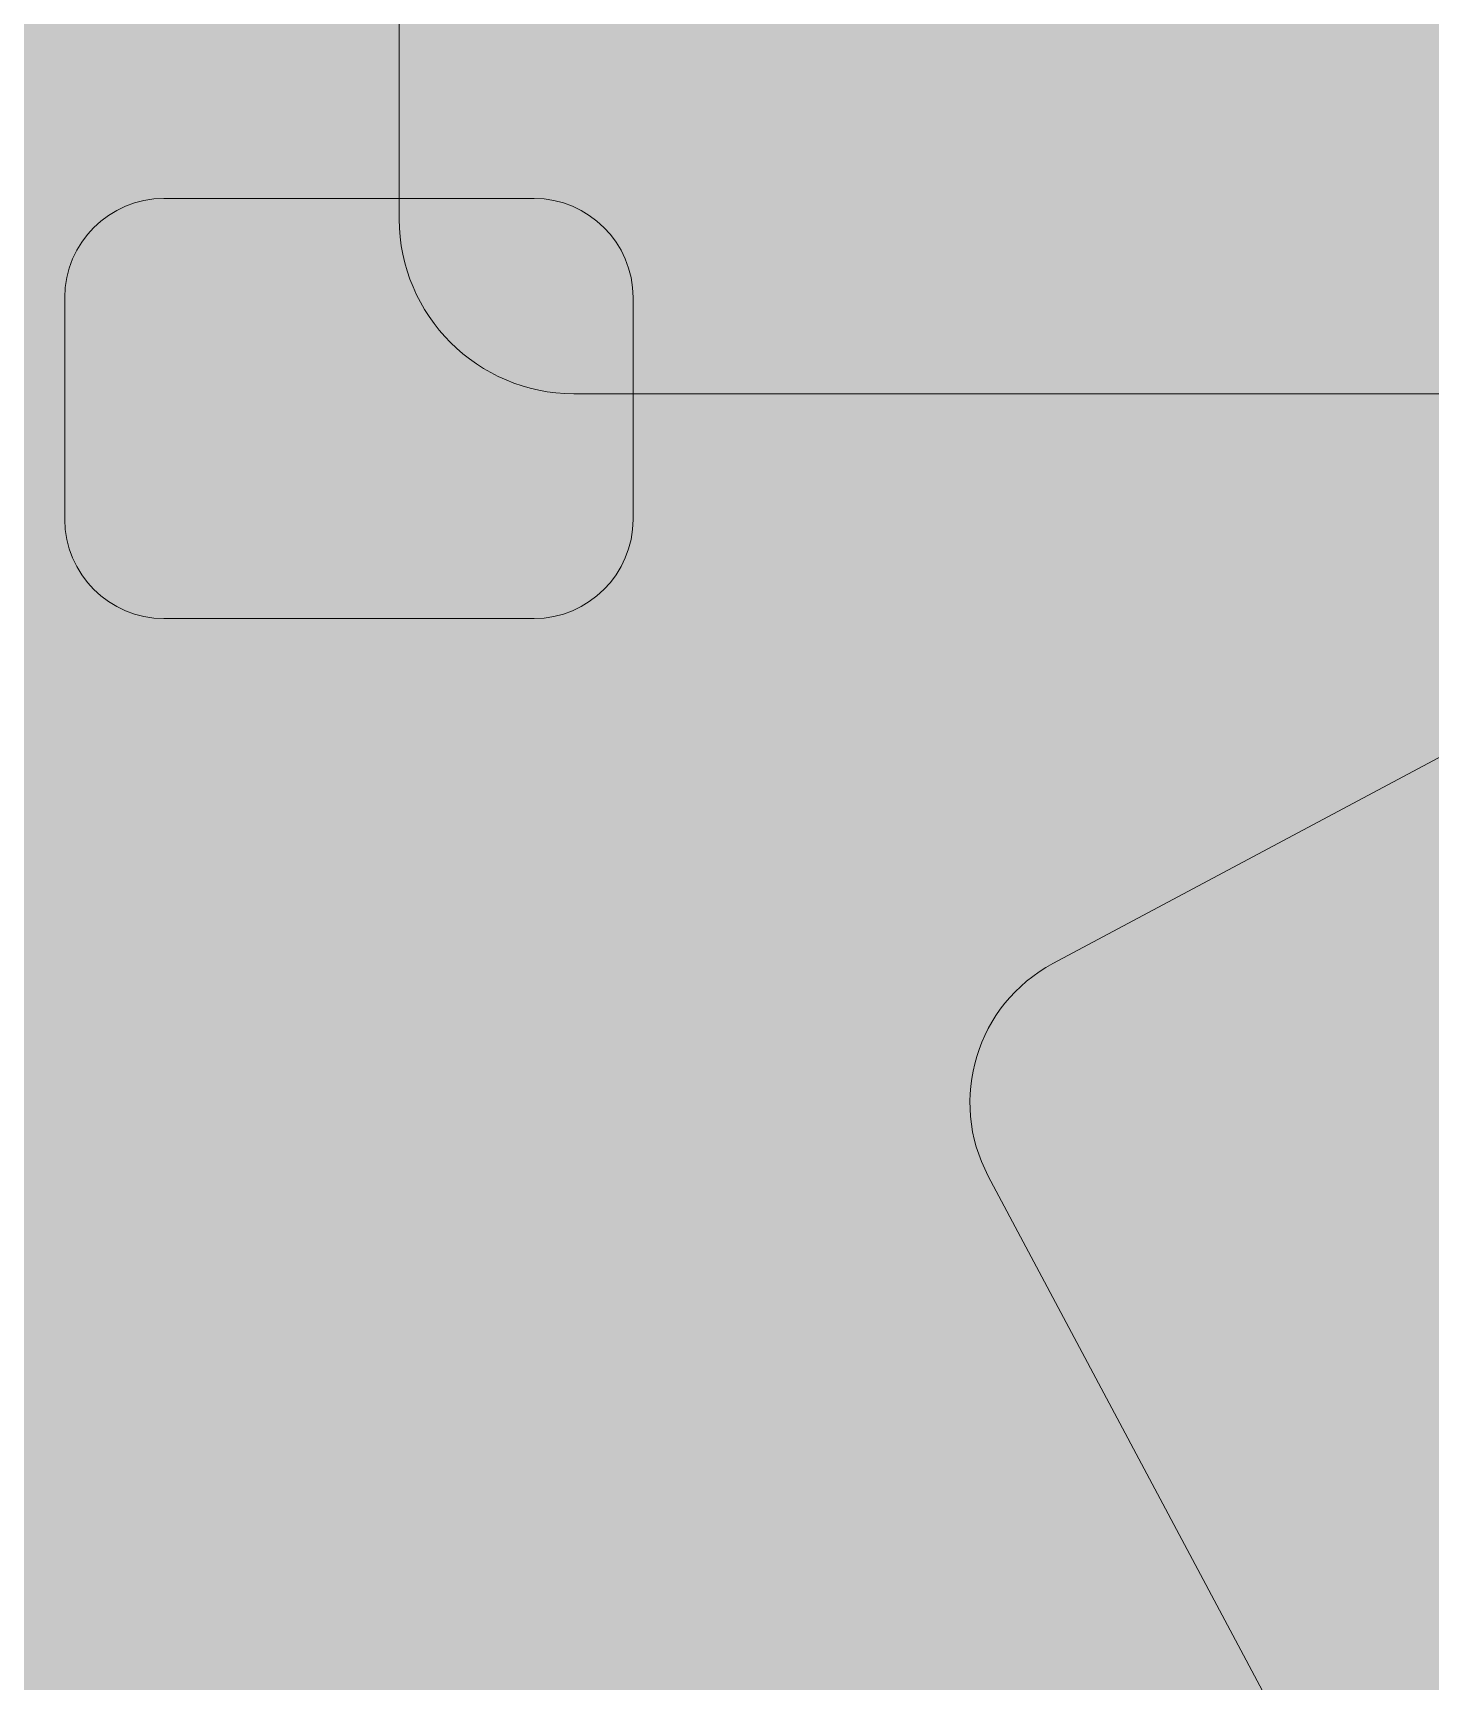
# Model space of a CAD drawing. Header units: inches. Extents: x 0 to 1190, y -340 to 0.
# Drawn here: x 365.4 to 461.5, y -252.9 to -139.6 of the extents above; entities that cross this region are included whole.
import ezdxf

# ---------------------------------------------------------------- set-up
doc = ezdxf.new("R2010")
doc.units = ezdxf.units.IN
doc.header["$MEASUREMENT"] = 0
doc.layers.add('Layer 2', color=7, linetype='Continuous')

# ---------------------------------------------------------------- blocks, each defined once
blk = doc.blocks.new('block 2')
at = {"layer": 'Layer 2', "true_color": 0xfefefe}
h = blk.add_hatch(color=7, dxfattribs=at)
h.dxf.hatch_style = 2
edge = h.paths.add_edge_path()
edge.add_spline(control_points=[(714.24, -145.86), (714.24, -145.86), (473.28, -274.34), (473.28, -274.34), (468.04, -277.14), (461.47, -275.13), (458.67, -269.89), (458.67, -269.89), (431.12, -218.21), (431.12, -218.21), (428.32, -212.97), (430.32, -206.4), (435.56, -203.6), (435.56, -203.6), (676.52, -75.12), (676.52, -75.12), (681.76, -72.33), (688.33, -74.33), (691.13, -79.57), (691.13, -79.57), (718.68, -131.25), (718.68, -131.25), (721.48, -136.49), (719.48, -143.07), (714.24, -145.86)], knot_values=[0, 0, 0, 0, 1, 1, 1, 2, 2, 2, 3, 3, 3, 4, 4, 4, 5, 5, 5, 6, 6, 6, 7, 7, 7, 8, 8, 8, 8], degree=3, periodic=1)
at = {"layer": 'Layer 2', "lineweight": 0}
blk.add_open_spline([(714.24, -145.86), (714.24, -145.86), (473.28, -274.34), (473.28, -274.34), (468.04, -277.14), (461.47, -275.13), (458.67, -269.89), (458.67, -269.89), (431.12, -218.21), (431.12, -218.21), (428.32, -212.97), (430.32, -206.4), (435.56, -203.6), (435.56, -203.6), (676.52, -75.12), (676.52, -75.12), (681.76, -72.33), (688.33, -74.33), (691.13, -79.57), (691.13, -79.57), (718.68, -131.25), (718.68, -131.25), (721.48, -136.49), (719.48, -143.07), (714.24, -145.86)], degree=3, knots=[0, 0, 0, 0, 1, 1, 1, 2, 2, 2, 3, 3, 3, 4, 4, 4, 5, 5, 5, 6, 6, 6, 7, 7, 7, 8, 8, 8, 8], dxfattribs=at)

msp = doc.modelspace()

# ---------------------------------------------------------------- hatches: boundary and pattern name
at = {"layer": 'Layer 2', "true_color": 0x231f20}
h = msp.add_hatch(color=250, dxfattribs=at)
h.dxf.hatch_style = 2
edge = h.paths.add_edge_path()
edge.add_spline(control_points=[(1177.98, -339.72), (1177.98, -339.72), (12, -339.72), (12, -339.72), (5.4, -339.72), (0, -334.32), (0, -327.72), (0, -327.72), (0, -12), (0, -12), (0, -5.4), (5.4, 0), (12, 0), (12, 0), (1177.98, 0), (1177.98, 0), (1184.58, 0), (1189.98, -5.4), (1189.98, -12), (1189.98, -12), (1189.98, -327.72), (1189.98, -327.72), (1189.98, -334.32), (1184.58, -339.72), (1177.98, -339.72)], knot_values=[0, 0, 0, 0, 1, 1, 1, 2, 2, 2, 3, 3, 3, 4, 4, 4, 5, 5, 5, 6, 6, 6, 7, 7, 7, 8, 8, 8, 8], degree=3, periodic=1)

# ---------------------------------------------------------------- linework, layer by layer
at = {"layer": 'Layer 2', "lineweight": 0}
for points in [[(1177.98, -339.72), (1177.98, -339.72), (12, -339.72), (12, -339.72), (5.4, -339.72), (0, -334.32), (0, -327.72), (0, -327.72), (0, -12), (0, -12), (0, -5.4), (5.4, 0), (12, 0), (12, 0), (1177.98, 0), (1177.98, 0), (1184.58, 0), (1189.98, -5.4), (1189.98, -12), (1189.98, -12), (1189.98, -327.72), (1189.98, -327.72), (1189.98, -334.32), (1184.58, -339.72), (1177.98, -339.72)], [(472.02, -164.43), (472.02, -164.43), (402.61, -164.43), (402.61, -164.43), (396.01, -164.43), (390.61, -159.03), (390.61, -152.43), (390.61, -152.43), (390.61, -83.02), (390.61, -83.02), (390.61, -76.42), (396.01, -71.02), (402.61, -71.02), (402.61, -71.02), (472.02, -71.02), (472.02, -71.02), (478.62, -71.02), (484.02, -76.42), (484.02, -83.02), (484.02, -83.02), (484.02, -152.43), (484.02, -152.43), (484.02, -159.03), (478.62, -164.43), (472.02, -164.43)], [(374.42, -179.88), (374.42, -179.88), (399.88, -179.88), (399.88, -179.88), (403.62, -179.88), (406.69, -176.81), (406.69, -173.07), (406.69, -173.07), (406.69, -157.81), (406.69, -157.81), (406.69, -154.06), (403.62, -151), (399.88, -151), (399.88, -151), (374.42, -151), (374.42, -151), (370.67, -151), (367.61, -154.06), (367.61, -157.81), (367.61, -157.81), (367.61, -173.07), (367.61, -173.07), (367.61, -176.81), (370.67, -179.88), (374.42, -179.88)]]:
    msp.add_open_spline(points, degree=3, knots=[0, 0, 0, 0, 1, 1, 1, 2, 2, 2, 3, 3, 3, 4, 4, 4, 5, 5, 5, 6, 6, 6, 7, 7, 7, 8, 8, 8, 8], dxfattribs=at)

# ---------------------------------------------------------------- block references
at = {"layer": 'Layer 2'}
msp.add_blockref('block 2', (0, 0), dxfattribs=at)

doc.saveas('drawing.dxf')
